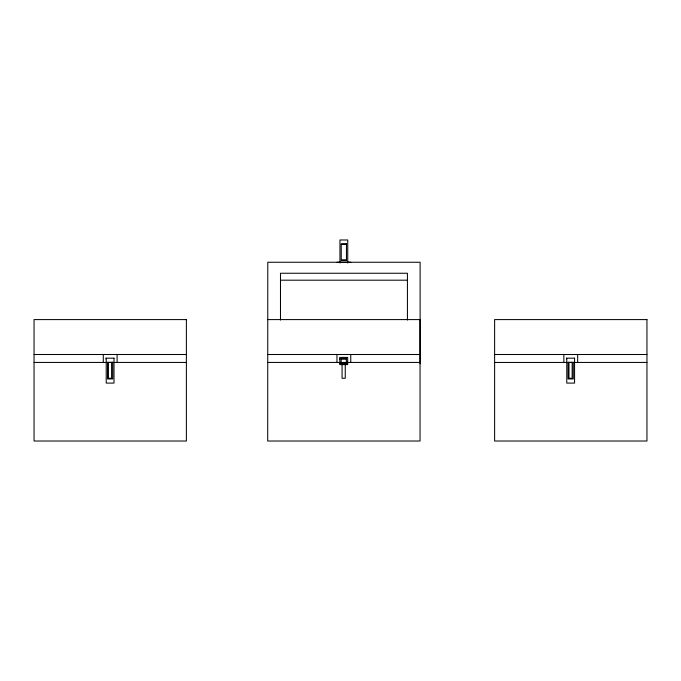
<?xml version="1.0" encoding="UTF-8"?>
<svg xmlns="http://www.w3.org/2000/svg" width="681" height="681" viewBox="0 0 681 681"><rect width="100%" height="100%" fill="white"/><g stroke="black" fill="none" stroke-linecap="round" stroke-linejoin="round"><path stroke-width="1.02" d="M341.241 244.181L346.45 244.181M341.241 260.057L346.45 260.057M280.487 280.189L407.425 280.189M267.71 319.593L420.041 319.593L420.041 441.016L267.71 441.016L267.786 262.253L420.117 262.253L420.117 363.782M34.05 354.503L186.381 354.503M267.71 354.503L420.041 354.503M494.619 354.503L646.95 354.503M113.999 358.18L106.21 358.18L106.21 383.088L113.999 383.088L113.999 358.104M574.568 358.18L566.779 358.18L566.779 383.088L574.568 383.088L574.568 358.104M341.164 359.21L346.365 359.21M34.05 362.437L186.381 362.437M267.71 362.437L420.041 362.437M494.619 362.462L646.95 362.437M341.164 362.769L346.365 362.769M339.87 363.841L347.659 363.841M577.667 354.503L577.667 362.462M572.159 362.53L572.159 378.27L568.984 378.27L568.984 362.53M566.609 358.104L566.609 358.887M563.859 354.503L563.859 362.462M407.425 320.079L407.425 273.251L280.487 273.251L280.487 320.079M350.843 262.245L337.027 262.245M350.758 354.503L350.758 362.462M347.744 263.002L347.744 239.984L339.955 239.984L339.955 263.002M346.365 363.518L346.365 358.461L341.164 358.461L341.164 363.518M345.25 362.53L345.25 378.27L342.075 378.27L342.075 362.53M339.691 358.249L339.691 359.04M336.95 354.503L336.95 362.462M117.098 354.503L117.098 362.462M111.59 362.53L111.59 378.27L108.424 378.27L108.424 362.53M106.04 358.104L106.04 358.887M103.291 354.503L103.291 362.462M346.45 243.977L341.241 243.977L341.241 260.253L346.45 260.253L346.45 243.977M186.381 319.593L34.05 319.593L34.05 441.016L186.381 441.016L186.381 319.593M646.95 319.593L494.619 319.593L494.619 441.016L646.95 441.016L646.95 319.593M347.659 357.397L339.87 357.397L339.87 364.59L347.659 364.59L347.659 357.397M112.714 362.318L107.504 362.318L107.504 378.959L112.714 378.959L112.714 362.318M573.274 362.318L568.073 362.318L568.073 378.959L573.274 378.959L573.274 362.318"/></g></svg>
